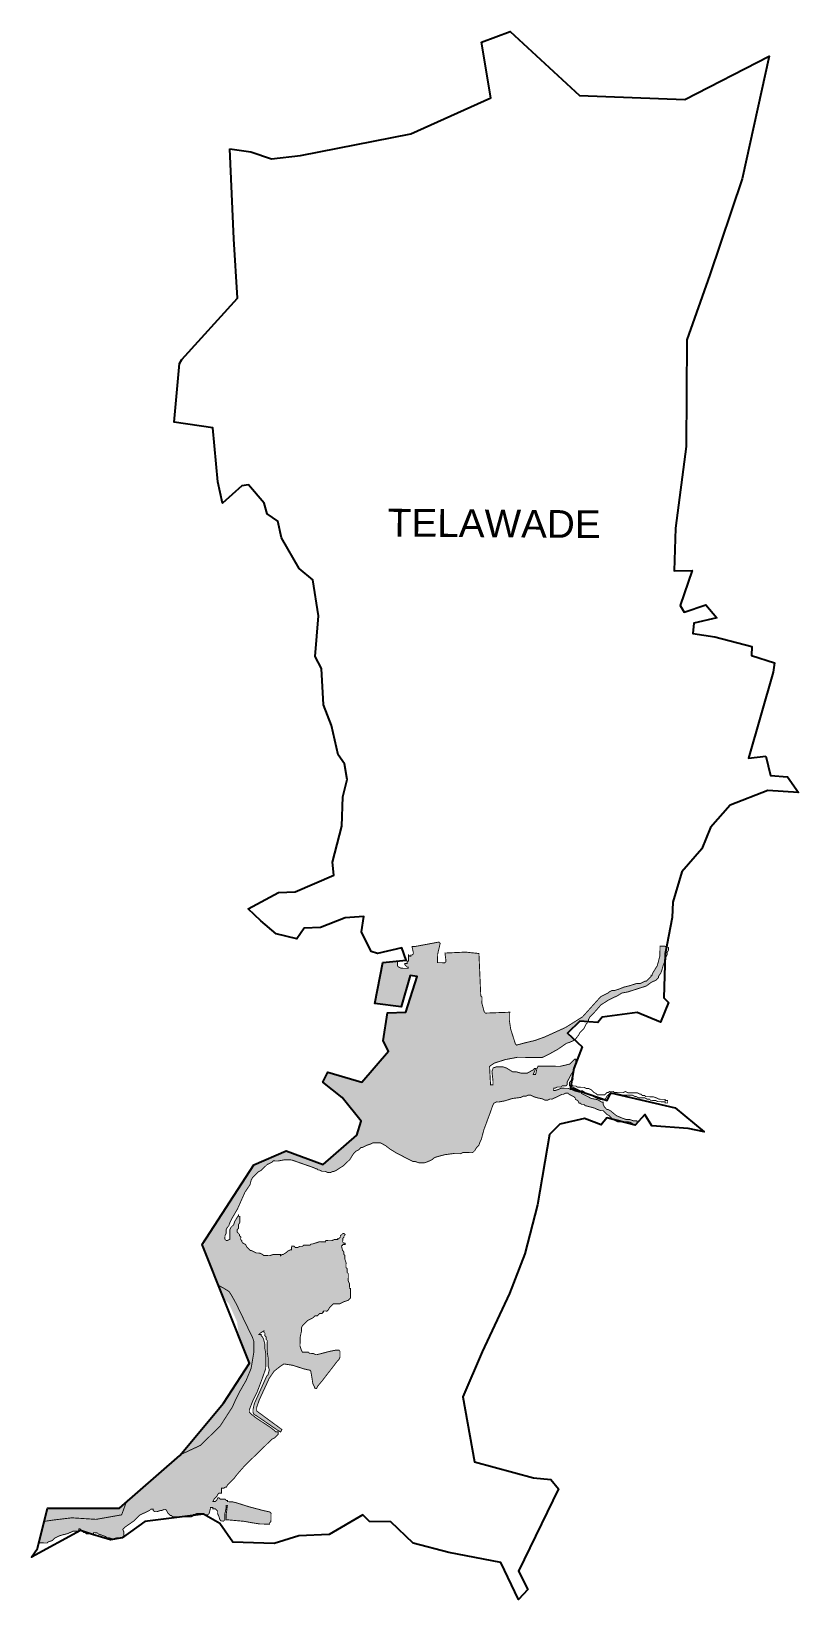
# Model space of a CAD drawing. Header units: metres. Extents: x 284839 to 287372, y 2026062 to 2031238.
import ezdxf

# ---------------------------------------------------------------- set-up
doc = ezdxf.new("R2010")
doc.units = ezdxf.units.M
for name, color, linetype in [('MANGROOVES', 112, 'Continuous'), ('village', 3, 'Continuous'), ('VILLAGE NAME', 250, 'Continuous')]:
    doc.layers.add(name, color=color, linetype=linetype)
doc.styles.get("Standard").update_dxf_attribs({"font": 'simplex.shx'})

msp = doc.modelspace()

# ---------------------------------------------------------------- hatches: boundary and pattern name
at = {"layer": 'MANGROOVES'}
h = msp.add_hatch(dxfattribs=at)
h.set_pattern_fill('GRASS', color=256)
h.paths.add_polyline_path([(286562.9, 2027750.3), (286566.9, 2027750.2), (286575, 2027754.1), (286587, 2027753.9), (286591.1, 2027757.9), (286603.1, 2027757.7), (286607.2, 2027761.7), (286607.3, 2027769.7), (286611.4, 2027777.7), (286619.6, 2027793.6), (286627.8, 2027806.8), (286629.3, 2027815.6), (286636.2, 2027833.4), (286636.4, 2027845.5), (286632.3, 2027845.6), (286616.1, 2027829.7), (286600, 2027825.9), (286583.9, 2027822.2), (286511.8, 2027823.1), (286507.7, 2027815.2), (286503.4, 2027795.2), (286495.4, 2027795.3), (286503.7, 2027815.2), (286499.6, 2027815.3), (286496.1, 2027811.1), (286475.4, 2027799.5), (286455.3, 2027799.8), (286439.4, 2027804), (286427.3, 2027804.2), (286407.5, 2027816.5), (286395.5, 2027820.7), (286375.4, 2027820.9), (286363.4, 2027817.1), (286359.2, 2027805.1), (286362.8, 2027773), (286362.6, 2027761), (286354.6, 2027761.1), (286351.4, 2027821.3), (286355.5, 2027825.2), (286367.6, 2027833.1), (286403.8, 2027844.6), (286444, 2027852.1), (286524.2, 2027851), (286548.4, 2027862.7), (286576.7, 2027878.4), (286605, 2027898.1), (286617.1, 2027901.9), (286632.6, 2027909.4), (286608.8, 2027931.4), (286648.8, 2027970.9), (286673.9, 2027969.1), (286678.2, 2027973.3), (286678.2, 2027977.3), (286682.3, 2027985.2), (286694.5, 2027997.1), (286718.9, 2028024.8), (286743.2, 2028040.6), (286775.5, 2028056.2), (286787.6, 2028064), (286807.7, 2028067.8), (286831.9, 2028075.5), (286856, 2028083.2), (286868.1, 2028087), (286884.3, 2028098.8), (286900.4, 2028106.6), (286908.6, 2028114.5), (286908.6, 2028118.5), (286916.8, 2028130.5), (286921, 2028142.4), (286925.2, 2028158.4), (286930.1, 2028167.8), (286930.8, 2028193.2), (286935.2, 2028216.7), (286930, 2028218.5), (286914, 2028218.7), (286913.5, 2028186.6), (286905.1, 2028154.7), (286892.8, 2028134.8), (286888.7, 2028126.8), (286888.6, 2028122.8), (286884.6, 2028122.9), (286884.6, 2028118.9), (286868.3, 2028103), (286864.3, 2028103.1), (286856.2, 2028099.2), (286848.2, 2028095.3), (286836.1, 2028095.4), (286812, 2028087.8), (286795.9, 2028084), (286775.8, 2028076.2), (286763.7, 2028072.4), (286755.7, 2028072.5), (286747.6, 2028068.6), (286743.5, 2028064.6), (286727.4, 2028056.8), (286719.3, 2028052.9), (286715.3, 2028048.9), (286658.3, 2027985.6), (286601.7, 2027950.2), (286533.1, 2027919.1), (286500.9, 2027907.5), (286468.7, 2027899.9), (286440.5, 2027892.2), (286436.6, 2027896.3), (286421.2, 2027944.6), (286417.5, 2027968.7), (286417.9, 2028000.8), (286337.7, 2027997.9), (286333.8, 2028001.9), (286326.1, 2028030.1), (286326.4, 2028050.1), (286322.4, 2028054.2), (286316.3, 2028194.6), (286272.3, 2028199.2), (286204.1, 2028196.1), (286207.7, 2028168), (286203.6, 2028164.1), (286179.6, 2028164.4), (286180, 2028192.4), (286188.5, 2028228.4), (286184.5, 2028232.5), (286104.1, 2028217.5), (286096.1, 2028217.6), (286096.1, 2028213.6), (286099.8, 2028197.5), (286099.8, 2028193.5), (286095.7, 2028189.6), (286091.7, 2028189.6), (286091.7, 2028185.6), (286087.7, 2028185.7), (286083.7, 2028189.7), (286083.4, 2028169.7), (286079.4, 2028169.7), (286079.3, 2028161.7), (286071.3, 2028161.8), (286071.3, 2028157.8), (286079.2, 2028149.7), (286083.2, 2028149.6), (286083.1, 2028145.6), (286059.1, 2028145.9), (286051.1, 2028150.1), (286047.2, 2028154.1), (286047.4, 2028169.8), (285999.1, 2028165.3), (285972.3, 2028030), (286059.8, 2028018.1), (286089, 2028121.5), (286112.1, 2028118.9), (286074.7, 2028001.1), (286014.1, 2027998.7), (286000.3, 2027906.3), (286017.7, 2027872.2), (285929.4, 2027770.4), (285817.3, 2027802.6), (285801.1, 2027769.8), (285865.2, 2027719.7), (285927.2, 2027640.7), (285912.8, 2027594.6), (285801.7, 2027498), (285680.4, 2027542.9), (285573, 2027497.1), (285460.9, 2027323.6), (285446.4, 2027300.1), (285440.1, 2027291.3), (285415.8, 2027253.7), (285409.4, 2027232.4), (285406.1, 2027226), (285473.8, 2027055.9), (285475.2, 2027055.1), (285491, 2027038.9), (285518.3, 2026978.3), (285518.2, 2026974.3), (285521.9, 2026950.2), (285521.7, 2026938.2), (285520.7, 2026938.2), (285559, 2026842.1), (285472.9, 2026710.8), (285329.1, 2026537.9), (285129.4, 2026363.9), (284892.3, 2026363.7), (284863.3, 2026248.1), (284867.1, 2026249.3), (284891.1, 2026249), (284895.2, 2026252.9), (284907.3, 2026256.8), (284915.4, 2026264.7), (284923.5, 2026268.6), (284931.5, 2026272.5), (284943.6, 2026276.3), (284959.7, 2026280.1), (284975.8, 2026287.9), (284995.9, 2026287.7), (284996, 2026295.7), (285000, 2026295.6), (285003.9, 2026291.6), (285003.9, 2026289.1), (285033.2, 2026279.1), (285043.9, 2026279), (285043.9, 2026283), (285055.9, 2026282.8), (285059.9, 2026278.8), (285083.8, 2026270.4), (285087.8, 2026266.4), (285095.8, 2026266.3), (285107.8, 2026262.1), (285119.9, 2026265.9), (285137.9, 2026265.7), (285139, 2026265.9), (285139.9, 2026266.5), (285140, 2026269.7), (285144, 2026269.6), (285144.2, 2026285.7), (285140.3, 2026293.7), (285144.3, 2026297.7), (285148.4, 2026301.7), (285176.7, 2026321.3), (285184.9, 2026329.2), (285188.9, 2026333.2), (285197, 2026341.1), (285229.3, 2026356.7), (285233.4, 2026360.7), (285241.4, 2026360.6), (285241.3, 2026356.5), (285245.3, 2026352.5), (285253.3, 2026352.4), (285265.4, 2026356.2), (285269.4, 2026356.2), (285277.5, 2026360.1), (285281.5, 2026360), (285285.4, 2026356), (285289.3, 2026347.9), (285297.3, 2026339.8), (285301.3, 2026339.7), (285305.2, 2026335.6), (285335.1, 2026335.2), (285373.4, 2026340.1), (285373.5, 2026342.7), (285377.5, 2026342.7), (285385.5, 2026346.6), (285405.6, 2026346.3), (285408.3, 2026343.5), (285410.6, 2026342.3), (285421.6, 2026342.1), (285425.6, 2026346.1), (285429.8, 2026362), (285429.9, 2026366.1), (285437.9, 2026365.9), (285437.9, 2026361.9), (285445.9, 2026361.8), (285449.8, 2026357.8), (285453.8, 2026353.7), (285453.7, 2026345.7), (285457.6, 2026337.6), (285461.4, 2026325.5), (285465.4, 2026321.5), (285473.4, 2026321.4), (285477.5, 2026325.3), (285477.7, 2026345.4), (285482, 2026365.4), (285482.1, 2026373.4), (285486.1, 2026373.3), (285481.7, 2026341.3), (285481.5, 2026325.3), (285489.5, 2026325.2), (285541.5, 2026320.5), (285565.5, 2026316.1), (285593.5, 2026311.7), (285625.6, 2026311.3), (285625.7, 2026315.3), (285629.7, 2026319.3), (285630.1, 2026347.3), (285626.1, 2026351.4), (285606.2, 2026355.7), (285590.2, 2026359.9), (285558.2, 2026368.3), (285518.3, 2026380.9), (285502.3, 2026385.1), (285486.3, 2026385.3), (285486.3, 2026389.4), (285482.3, 2026389.4), (285478.4, 2026393.5), (285462.3, 2026393.7), (285458.4, 2026397.7), (285454.4, 2026397.8), (285450.3, 2026389.8), (285446.2, 2026385.9), (285438.2, 2026386), (285442.3, 2026394), (285450.4, 2026401.9), (285454.5, 2026409.8), (285458.6, 2026413.8), (285466.6, 2026413.7), (285466.7, 2026417.7), (285466.8, 2026429.7), (285474.8, 2026429.6), (285478.9, 2026433.6), (285482.9, 2026433.5), (285487, 2026441.5), (285507.3, 2026461.2), (285519.6, 2026477.1), (285544, 2026504.9), (285568.4, 2026528.6), (285609, 2026568.1), (285625.2, 2026584), (285633.4, 2026591.9), (285641.4, 2026595.8), (285645.5, 2026599.7), (285653.6, 2026607.6), (285653.7, 2026615.7), (285645.7, 2026615.8), (285641.8, 2026619.8), (285625.9, 2026632.1), (285582.2, 2026660.7), (285566.3, 2026673), (285558.4, 2026681.1), (285558.5, 2026689.1), (285571, 2026721), (285583.3, 2026744.9), (285599.9, 2026788.8), (285608.3, 2026812.7), (285612.4, 2026824.7), (285613.1, 2026872.8), (285609.3, 2026892.9), (285609.5, 2026905), (285605.7, 2026921), (285601.8, 2026929.1), (285597.8, 2026933.2), (285597.9, 2026937.2), (285589.9, 2026937.3), (285593.9, 2026941.2), (285606.1, 2026949.1), (285606, 2026945.1), (285610, 2026941), (285609.9, 2026933), (285613.8, 2026929), (285613.7, 2026920.9), (285617.7, 2026916.9), (285617.2, 2026880.8), (285620.9, 2026856.7), (285620.6, 2026832.6), (285624.4, 2026820.5), (285620.2, 2026804.6), (285616.1, 2026800.6), (285574.8, 2026708.9), (285570.5, 2026689), (285570.4, 2026680.9), (285574.3, 2026672.9), (285582.3, 2026668.7), (285653.8, 2026619.7), (285661.8, 2026615.6), (285665.9, 2026623.5), (285582.5, 2026684.8), (285582.7, 2026696.8), (285591, 2026720.8), (285624, 2026792.5), (285640.4, 2026816.3), (285660.6, 2026832.1), (285672.8, 2026840), (285700.8, 2026835.6), (285740.7, 2026823), (285760.7, 2026818.7), (285764.4, 2026798.6), (285768.1, 2026774.5), (285775.9, 2026758.4), (285779.9, 2026758.3), (285784, 2026766.3), (285800.3, 2026786.1), (285849.3, 2026849.6), (285853.4, 2026853.6), (285857.5, 2026861.5), (285857.7, 2026881.6), (285853.8, 2026885.6), (285845.8, 2026885.8), (285825.7, 2026882), (285781.4, 2026870.6), (285777.4, 2026870.6), (285769.5, 2026874.7), (285757.4, 2026874.9), (285753.5, 2026879), (285733.4, 2026879.2), (285729.5, 2026887.3), (285725.7, 2026899.4), (285726.1, 2026927.4), (285730.3, 2026947.4), (285730.5, 2026959.5), (285734.6, 2026967.4), (285742.7, 2026975.3), (285750.9, 2026983.3), (285767, 2026991.1), (285771.1, 2026995), (285775.1, 2026999), (285783.1, 2026998.9), (285791.3, 2027006.8), (285799.3, 2027006.7), (285799.3, 2027010.7), (285803.3, 2027010.6), (285803.4, 2027014.6), (285815.4, 2027014.5), (285819.5, 2027018.4), (285823.6, 2027026.4), (285831.7, 2027034.3), (285835.8, 2027038.3), (285855.8, 2027038), (285872, 2027045.8), (285884, 2027049.6), (285892.2, 2027057.5), (285892.6, 2027089.6), (285888.6, 2027089.7), (285888.8, 2027105.7), (285884.9, 2027113.8), (285885.2, 2027137.8), (285881.3, 2027141.9), (285881.4, 2027153.9), (285877.5, 2027158), (285877.7, 2027174), (285873.8, 2027186.1), (285874, 2027198.1), (285870, 2027202.2), (285870.2, 2027210.2), (285866.2, 2027214.3), (285862.4, 2027230.4), (285866.4, 2027230.3), (285866.5, 2027234.3), (285874.5, 2027234.2), (285874.5, 2027238.2), (285870.5, 2027238.3), (285866.6, 2027242.3), (285866.7, 2027254.4), (285870.8, 2027258.3), (285870.9, 2027262.3), (285874.9, 2027266.3), (285871, 2027270.3), (285867, 2027270.4), (285862.9, 2027266.4), (285858.8, 2027262.5), (285858.8, 2027258.5), (285854.7, 2027254.5), (285850.7, 2027254.6), (285850.7, 2027250.6), (285838.6, 2027250.7), (285830.6, 2027246.8), (285810.5, 2027247.1), (285810.5, 2027243.1), (285790.4, 2027243.4), (285766.3, 2027235.7), (285762.3, 2027235.7), (285758.2, 2027231.8), (285738.2, 2027232), (285734.1, 2027228.1), (285726.1, 2027228.2), (285718, 2027224.3), (285710, 2027224.4), (285706, 2027228.4), (285698, 2027228.5), (285697.9, 2027216.5), (285693.8, 2027216.6), (285685.8, 2027212.7), (285681.7, 2027208.7), (285669.6, 2027200.9), (285665.6, 2027200.9), (285661.5, 2027197), (285661.6, 2027201), (285637.5, 2027201.3), (285625.4, 2027197.4), (285605.4, 2027197.7), (285601.4, 2027201.8), (285593.5, 2027205.9), (285581.5, 2027206.1), (285573.5, 2027210.2), (285565.5, 2027214.3), (285561.5, 2027214.3), (285553.6, 2027222.5), (285549.7, 2027226.5), (285545.8, 2027234.6), (285537.8, 2027238.7), (285533.8, 2027242.8), (285533.9, 2027246.8), (285529.9, 2027250.8), (285530, 2027258.9), (285526.1, 2027262.9), (285526.1, 2027266.9), (285522.2, 2027271), (285518.2, 2027275.1), (285518.3, 2027283.1), (285522.4, 2027287), (285522.6, 2027299.1), (285526.7, 2027307), (285526.9, 2027327.1), (285522.9, 2027327.1), (285523, 2027331.1), (285510.7, 2027311.2), (285506.5, 2027299.3), (285498.4, 2027291.4), (285494.3, 2027283.4), (285493.9, 2027251.3), (285485.8, 2027247.4), (285481.8, 2027247.5), (285477.8, 2027251.5), (285478, 2027263.6), (285482.1, 2027271.5), (285482.3, 2027283.6), (285486.4, 2027291.5), (285490.4, 2027295.5), (285494.6, 2027307.5), (285502.8, 2027323.4), (285519.2, 2027351.2), (285544, 2027407), (285560.4, 2027430.9), (285564.6, 2027446.9), (285568.7, 2027454.8), (285576.9, 2027462.7), (285580.9, 2027466.7), (285589.1, 2027474.6), (285597.1, 2027478.5), (285601.2, 2027482.5), (285617.4, 2027498.3), (285625.5, 2027502.2), (285633.6, 2027506.1), (285637.6, 2027510), (285653.7, 2027509.8), (285673.8, 2027513.6), (285697.8, 2027513.2), (285709.8, 2027509.1), (285757.7, 2027492.4), (285769.6, 2027488.2), (285777.6, 2027484.1), (285781.6, 2027484), (285785.6, 2027480), (285789.6, 2027479.9), (285797.5, 2027475.8), (285809.6, 2027475.7), (285817.5, 2027471.5), (285825.5, 2027471.4), (285833.6, 2027475.3), (285837.6, 2027475.3), (285845.7, 2027479.2), (285857.8, 2027487), (285870, 2027494.9), (285878.1, 2027502.8), (285882.1, 2027506.8), (285890.3, 2027514.7), (285902.6, 2027534.6), (285910.7, 2027542.5), (285918.8, 2027546.4), (285926.9, 2027554.3), (285930.9, 2027554.2), (285939, 2027558.1), (285947, 2027562), (285959.1, 2027565.9), (285967.2, 2027569.8), (285991.2, 2027569.5), (286007.1, 2027561.2), (286023, 2027549), (286042.9, 2027536.7), (286066.8, 2027524.3), (286074.8, 2027520.2), (286090.7, 2027512), (286098.6, 2027507.9), (286106.7, 2027507.8), (286118.6, 2027503.6), (286134.7, 2027503.4), (286146.7, 2027507.2), (286162.9, 2027515), (286166.9, 2027519), (286175, 2027522.9), (286203.2, 2027530.5), (286231.3, 2027534.2), (286255.3, 2027533.8), (286263.4, 2027537.7), (286295.5, 2027537.3), (286303.6, 2027545.2), (286307.7, 2027553.2), (286315.8, 2027561.1), (286320, 2027573.1), (286324.1, 2027581), (286332.6, 2027613), (286353.4, 2027668.9), (286361.7, 2027692.8), (286365.8, 2027700.8), (286373.9, 2027704.7), (286381.9, 2027704.6), (286402, 2027708.3), (286426.2, 2027716), (286454.3, 2027719.6), (286462.3, 2027723.5), (286470.4, 2027723.4), (286478.4, 2027727.3), (286486.4, 2027727.2), (286494.4, 2027723.1), (286506.4, 2027718.9), (286526.4, 2027714.7), (286534.3, 2027710.5), (286542.3, 2027710.4), (286550.4, 2027714.3), (286558.4, 2027714.2), (286566.5, 2027718.1), (286590.7, 2027729.8), (286594.7, 2027729.8), (286602.8, 2027733.7), (286610.8, 2027733.6), (286614.8, 2027729.5), (286630.7, 2027721.3), (286634.6, 2027717.2), (286634.6, 2027713.2), (286642.6, 2027709.1), (286646.5, 2027701), (286650.5, 2027701), (286654.4, 2027696.9), (286662.4, 2027696.8), (286666.4, 2027692.7), (286682.4, 2027688.5), (286698.3, 2027684.3), (286706.3, 2027680.2), (286718.3, 2027676), (286726.3, 2027675.9), (286730.3, 2027671.8), (286738.2, 2027663.7), (286746.1, 2027659.6), (286750.1, 2027655.5), (286758, 2027647.4), (286760.4, 2027646.2), (286788.3, 2027639), (286814, 2027638.6), (286822, 2027634.5), (286825.9, 2027630.5), (286825.9, 2027629.3), (286832.3, 2027627.7), (286840, 2027636.3), (286838, 2027638.3), (286838.1, 2027642.3), (286826.1, 2027642.5), (286814.1, 2027646.7), (286802.1, 2027646.8), (286790.1, 2027651), (286770.2, 2027659.3), (286750.3, 2027675.6), (286742.4, 2027679.7), (286738.4, 2027679.8), (286730.5, 2027687.9), (286726.6, 2027695.9), (286726.7, 2027704), (286722.7, 2027704), (286706.7, 2027712.3), (286686.7, 2027716.5), (286662.9, 2027728.9), (286654.9, 2027733), (286655, 2027738.4), (286651, 2027739.7), (286650.9, 2027737.1), (286646.9, 2027737.1), (286631, 2027741.3), (286623, 2027745.4), (286619, 2027745.5), (286611, 2027749.6), (286587, 2027749.9), (286578.9, 2027746), (286566.8, 2027742.2), (286562.8, 2027742.2)])

# ---------------------------------------------------------------- linework, layer by layer
at = {"color": 3, "flags": 128}
msp.add_lwpolyline([(285494.2, 2030850.1), (285563.9, 2030840.5)], dxfattribs=at)
at = {"layer": 'MANGROOVES', "const_width": 2.98}
for points in [[(286840, 2027636.3), (286838, 2027638.3), (286838.1, 2027642.3), (286826.1, 2027642.5), (286814.1, 2027646.7), (286802.1, 2027646.8), (286790.1, 2027651), (286770.2, 2027659.3), (286750.3, 2027675.6), (286742.4, 2027679.7), (286738.4, 2027679.8), (286730.5, 2027687.9), (286726.6, 2027695.9), (286726.7, 2027704), (286722.7, 2027704), (286706.7, 2027712.3), (286686.7, 2027716.5), (286662.9, 2027728.9), (286654.9, 2027733), (286655, 2027741), (286659, 2027741), (286670.9, 2027732.8), (286690.9, 2027724.5), (286706.8, 2027716.3), (286718.8, 2027712.1), (286730.8, 2027711.9), (286734.8, 2027715.9), (286739, 2027723.8), (286743, 2027727.8), (286747.1, 2027731.8), (286775.1, 2027731.4), (286791.1, 2027727.2), (286823.2, 2027726.7), (286831.2, 2027722.6), (286835.2, 2027722.6), (286843.1, 2027718.4), (286863.2, 2027718.2), (286871.1, 2027714.1), (286879.1, 2027714), (286883.1, 2027709.9), (286899.1, 2027709.7), (286907.1, 2027705.6), (286931.1, 2027705.2), (286931.1, 2027701.2), (286939.1, 2027701.1), (286939.2, 2027709.1), (286931.2, 2027709.2), (286931.3, 2027713.3), (286911.2, 2027713.5), (286903.3, 2027717.6), (286891.3, 2027721.8), (286867.2, 2027722.1), (286863.3, 2027726.2), (286855.3, 2027726.3), (286851.3, 2027730.4), (286847.3, 2027730.4), (286839.3, 2027734.5), (286807.3, 2027735), (286799.3, 2027739.1), (286791.2, 2027735.2), (286763.2, 2027735.6), (286759.2, 2027739.6), (286747.2, 2027739.8), (286743.1, 2027735.8), (286739.1, 2027735.9), (286731, 2027728), (286707, 2027728.3), (286703, 2027732.4), (286695, 2027736.5), (286691.1, 2027740.5), (286687.1, 2027744.6), (286679.2, 2027748.7), (286671.1, 2027748.8), (286663.2, 2027752.9), (286643.1, 2027753.2), (286635.2, 2027757.3), (286627.2, 2027757.4), (286623.2, 2027761.5), (286623.3, 2027769.5), (286627.5, 2027781.5), (286623.5, 2027781.5), (286619.4, 2027773.6), (286615.3, 2027769.6), (286615.1, 2027757.6), (286619.1, 2027757.5), (286651, 2027741.1), (286650.9, 2027737.1), (286646.9, 2027737.1), (286631, 2027741.3), (286623, 2027745.4), (286619, 2027745.5), (286611, 2027749.6), (286587, 2027749.9), (286578.9, 2027746), (286566.8, 2027742.2), (286562.8, 2027742.2), (286562.9, 2027750.3), (286566.9, 2027750.2), (286575, 2027754.1), (286587, 2027753.9), (286591.1, 2027757.9), (286603.1, 2027757.7), (286607.2, 2027761.7), (286607.3, 2027769.7), (286611.4, 2027777.7), (286619.6, 2027793.6), (286631.9, 2027813.5), (286636.1, 2027829.5), (286636.4, 2027845.5), (286632.3, 2027845.6), (286616.1, 2027829.7), (286600, 2027825.9), (286583.9, 2027822.2), (286511.8, 2027823.1), (286507.7, 2027815.2), (286503.4, 2027795.2), (286495.4, 2027795.3), (286503.7, 2027815.2), (286499.6, 2027815.3), (286496.1, 2027811.1), (286475.4, 2027799.5), (286455.3, 2027799.8), (286439.4, 2027804), (286427.3, 2027804.2), (286407.5, 2027816.5), (286395.5, 2027820.7), (286375.4, 2027820.9), (286363.4, 2027817.1), (286359.2, 2027805.1), (286362.8, 2027773), (286362.6, 2027761), (286354.6, 2027761.1), (286351.4, 2027821.3), (286355.5, 2027825.2), (286367.6, 2027833.1), (286403.8, 2027844.6), (286444, 2027852.1), (286524.2, 2027851), (286548.4, 2027862.7), (286576.7, 2027878.4), (286605, 2027898.1), (286617.1, 2027901.9), (286633.2, 2027909.7), (286645.4, 2027925.6), (286649.6, 2027933.5), (286657.7, 2027941.5), (286661.7, 2027945.4), (286670, 2027961.3), (286674, 2027965.3), (286674.1, 2027969.3), (286678.2, 2027973.3), (286678.2, 2027977.3), (286682.3, 2027985.2), (286694.5, 2027997.1), (286718.9, 2028024.8), (286743.2, 2028040.6), (286775.5, 2028056.2), (286787.6, 2028064), (286807.7, 2028067.8), (286831.9, 2028075.5), (286856, 2028083.2), (286868.1, 2028087), (286884.3, 2028098.8), (286900.4, 2028106.6), (286908.6, 2028114.5), (286908.6, 2028118.5), (286916.8, 2028130.5), (286921, 2028142.4), (286925.2, 2028158.4), (286933.4, 2028174.3), (286933.5, 2028182.4), (286937.6, 2028190.3), (286937.7, 2028198.3), (286941.9, 2028206.3), (286942, 2028214.3), (286930, 2028218.5), (286914, 2028218.7), (286913.5, 2028186.6), (286905.1, 2028154.7), (286892.8, 2028134.8), (286888.7, 2028126.8), (286888.6, 2028122.8), (286884.6, 2028122.9), (286884.6, 2028118.9), (286868.3, 2028103), (286864.3, 2028103.1), (286856.2, 2028099.2), (286848.2, 2028095.3), (286836.1, 2028095.4), (286812, 2028087.8), (286795.9, 2028084), (286775.8, 2028076.2), (286763.7, 2028072.4), (286755.7, 2028072.5), (286747.6, 2028068.6), (286743.5, 2028064.6), (286727.4, 2028056.8), (286719.3, 2028052.9), (286715.3, 2028048.9), (286658.3, 2027985.6), (286601.7, 2027950.2), (286533.1, 2027919.1), (286500.9, 2027907.5), (286468.7, 2027899.9), (286440.5, 2027892.2), (286436.6, 2027896.3), (286421.2, 2027944.6), (286417.5, 2027968.7), (286417.9, 2028000.8), (286337.7, 2027997.9), (286333.8, 2028001.9), (286326.1, 2028030.1), (286326.4, 2028050.1), (286322.4, 2028054.2), (286316.3, 2028194.6), (286272.3, 2028199.2), (286204.1, 2028196.1), (286207.7, 2028168), (286203.6, 2028164.1), (286179.6, 2028164.4), (286180, 2028192.4), (286188.5, 2028228.4), (286184.5, 2028232.5), (286104.1, 2028217.5), (286096.1, 2028217.6), (286096.1, 2028213.6), (286099.8, 2028197.5), (286099.8, 2028193.5), (286095.7, 2028189.6), (286091.7, 2028189.6), (286091.7, 2028185.6), (286087.7, 2028185.7), (286083.7, 2028189.7), (286083.4, 2028169.7), (286079.4, 2028169.7), (286079.3, 2028161.7), (286071.3, 2028161.8), (286071.3, 2028157.8), (286079.2, 2028149.7), (286083.2, 2028149.6), (286083.1, 2028145.6), (286059.1, 2028145.9), (286051.1, 2028150.1), (286047.2, 2028154.1), (286047.4, 2028170.2)], [(284863.3, 2026248.1), (284867.1, 2026249.3), (284891.1, 2026249), (284895.2, 2026252.9), (284907.3, 2026256.8), (284915.4, 2026264.7), (284923.5, 2026268.6), (284931.5, 2026272.5), (284943.6, 2026276.3), (284959.7, 2026280.1), (284975.8, 2026287.9), (284995.9, 2026287.7), (284996, 2026295.7), (285000, 2026295.6), (285003.9, 2026291.6), (285003.9, 2026287.5), (285007.9, 2026287.5), (285011.9, 2026283.4), (285015.9, 2026283.4), (285019.8, 2026279.3), (285043.9, 2026279), (285043.9, 2026283), (285055.9, 2026282.8), (285059.9, 2026278.8), (285083.8, 2026270.4), (285087.8, 2026266.4), (285095.8, 2026266.3), (285107.8, 2026262.1), (285119.9, 2026265.9), (285139.9, 2026265.7), (285140, 2026269.7), (285144, 2026269.6), (285144.2, 2026285.7), (285140.3, 2026293.7), (285144.3, 2026297.7), (285148.4, 2026301.7), (285176.7, 2026321.3), (285184.9, 2026329.2), (285188.9, 2026333.2), (285197, 2026341.1), (285229.3, 2026356.7), (285233.4, 2026360.7), (285241.4, 2026360.6), (285241.3, 2026356.5), (285245.3, 2026352.5), (285253.3, 2026352.4), (285265.4, 2026356.2), (285269.4, 2026356.2), (285277.5, 2026360.1), (285281.5, 2026360), (285285.4, 2026356), (285289.3, 2026347.9), (285297.3, 2026339.8), (285301.3, 2026339.7), (285305.2, 2026335.6), (285365.3, 2026334.8), (285373.4, 2026338.7), (285373.5, 2026342.7), (285377.5, 2026342.7), (285385.5, 2026346.6), (285405.6, 2026346.3), (285409.5, 2026342.3), (285421.6, 2026342.1), (285425.6, 2026346.1), (285429.8, 2026362), (285429.9, 2026366.1), (285437.9, 2026365.9), (285437.9, 2026361.9), (285445.9, 2026361.8), (285449.8, 2026357.8), (285453.8, 2026353.7), (285453.7, 2026345.7), (285457.6, 2026337.6), (285461.4, 2026325.5), (285465.4, 2026321.5), (285473.4, 2026321.4), (285477.5, 2026325.3), (285477.7, 2026345.4), (285482, 2026365.4), (285482.1, 2026373.4), (285486.1, 2026373.3), (285481.7, 2026341.3), (285481.5, 2026325.3), (285489.5, 2026325.2), (285541.5, 2026320.5), (285565.5, 2026316.1), (285593.5, 2026311.7), (285625.6, 2026311.3), (285625.7, 2026315.3), (285629.7, 2026319.3), (285630.1, 2026347.3), (285626.1, 2026351.4), (285606.2, 2026355.7), (285590.2, 2026359.9), (285558.2, 2026368.3), (285518.3, 2026380.9), (285502.3, 2026385.1), (285486.3, 2026385.3), (285486.3, 2026389.4), (285482.3, 2026389.4), (285478.4, 2026393.5), (285462.3, 2026393.7), (285458.4, 2026397.7), (285454.4, 2026397.8), (285450.3, 2026389.8), (285446.2, 2026385.9), (285438.2, 2026386), (285442.3, 2026394), (285450.4, 2026401.9), (285454.5, 2026409.8), (285458.6, 2026413.8), (285466.6, 2026413.7), (285466.7, 2026417.7), (285466.8, 2026429.7), (285474.8, 2026429.6), (285478.9, 2026433.6), (285482.9, 2026433.5), (285487, 2026441.5), (285507.3, 2026461.2), (285519.6, 2026477.1), (285544, 2026504.9), (285568.4, 2026528.6), (285609, 2026568.1), (285625.2, 2026584), (285633.4, 2026591.9), (285641.4, 2026595.8), (285645.5, 2026599.7), (285653.6, 2026607.6), (285653.7, 2026615.7), (285645.7, 2026615.8), (285641.8, 2026619.8), (285625.9, 2026632.1), (285582.2, 2026660.7), (285566.3, 2026673), (285558.4, 2026681.1), (285558.5, 2026689.1), (285571, 2026721), (285583.3, 2026744.9), (285599.9, 2026788.8), (285608.3, 2026812.7), (285612.4, 2026824.7), (285613.1, 2026872.8), (285609.3, 2026892.9), (285609.5, 2026905), (285605.7, 2026921), (285601.8, 2026929.1), (285597.8, 2026933.2), (285597.9, 2026937.2), (285589.9, 2026937.3), (285593.9, 2026941.2), (285606.1, 2026949.1), (285606, 2026945.1), (285610, 2026941), (285609.9, 2026933), (285613.8, 2026929), (285613.7, 2026920.9), (285617.7, 2026916.9), (285617.2, 2026880.8), (285620.9, 2026856.7), (285620.6, 2026832.6), (285624.4, 2026820.5), (285620.2, 2026804.6), (285616.1, 2026800.6), (285574.8, 2026708.9), (285570.5, 2026689), (285570.4, 2026680.9), (285574.3, 2026672.9), (285582.3, 2026668.7), (285653.8, 2026619.7), (285661.8, 2026615.6), (285665.9, 2026623.5), (285582.5, 2026684.8), (285582.7, 2026696.8), (285591, 2026720.8), (285624, 2026792.5), (285640.4, 2026816.3), (285660.6, 2026832.1), (285672.8, 2026840), (285700.8, 2026835.6), (285740.7, 2026823), (285760.7, 2026818.7), (285764.4, 2026798.6), (285768.1, 2026774.5), (285775.9, 2026758.4), (285779.9, 2026758.3), (285784, 2026766.3), (285800.3, 2026786.1), (285849.3, 2026849.6), (285853.4, 2026853.6), (285857.5, 2026861.5), (285857.7, 2026881.6), (285853.8, 2026885.6), (285845.8, 2026885.8), (285825.7, 2026882), (285781.4, 2026870.6), (285777.4, 2026870.6), (285769.5, 2026874.7), (285757.4, 2026874.9), (285753.5, 2026879), (285733.4, 2026879.2), (285729.5, 2026887.3), (285725.7, 2026899.4), (285726.1, 2026927.4), (285730.3, 2026947.4), (285730.5, 2026959.5), (285734.6, 2026967.4), (285742.7, 2026975.3), (285750.9, 2026983.3), (285767, 2026991.1), (285771.1, 2026995), (285775.1, 2026999), (285783.1, 2026998.9), (285791.3, 2027006.8), (285799.3, 2027006.7), (285799.3, 2027010.7), (285803.3, 2027010.6), (285803.4, 2027014.6), (285815.4, 2027014.5), (285819.5, 2027018.4), (285823.6, 2027026.4), (285831.7, 2027034.3), (285835.8, 2027038.3), (285855.8, 2027038), (285872, 2027045.8), (285884, 2027049.6), (285892.2, 2027057.5), (285892.6, 2027089.6), (285888.6, 2027089.7), (285888.8, 2027105.7), (285884.9, 2027113.8), (285885.2, 2027137.8), (285881.3, 2027141.9), (285881.4, 2027153.9), (285877.5, 2027158), (285877.7, 2027174), (285873.8, 2027186.1), (285874, 2027198.1), (285870, 2027202.2), (285870.2, 2027210.2), (285866.2, 2027214.3), (285862.4, 2027230.4), (285866.4, 2027230.3), (285866.5, 2027234.3), (285874.5, 2027234.2), (285874.5, 2027238.2), (285870.5, 2027238.3), (285866.6, 2027242.3), (285866.7, 2027254.4), (285870.8, 2027258.3), (285870.9, 2027262.3), (285874.9, 2027266.3), (285871, 2027270.3), (285867, 2027270.4), (285862.9, 2027266.4), (285858.8, 2027262.5), (285858.8, 2027258.5), (285854.7, 2027254.5), (285850.7, 2027254.6), (285850.7, 2027250.6), (285838.6, 2027250.7), (285830.6, 2027246.8), (285810.5, 2027247.1), (285810.5, 2027243.1), (285790.4, 2027243.4), (285766.3, 2027235.7), (285762.3, 2027235.7), (285758.2, 2027231.8), (285738.2, 2027232), (285734.1, 2027228.1), (285726.1, 2027228.2), (285718, 2027224.3), (285710, 2027224.4), (285706, 2027228.4), (285698, 2027228.5), (285697.9, 2027216.5), (285693.8, 2027216.6), (285685.8, 2027212.7), (285681.7, 2027208.7), (285669.6, 2027200.9), (285665.6, 2027200.9), (285661.5, 2027197), (285661.6, 2027201), (285637.5, 2027201.3), (285625.4, 2027197.4), (285605.4, 2027197.7), (285601.4, 2027201.8), (285593.5, 2027205.9), (285581.5, 2027206.1), (285573.5, 2027210.2), (285565.5, 2027214.3), (285561.5, 2027214.3), (285553.6, 2027222.5), (285549.7, 2027226.5), (285545.8, 2027234.6), (285537.8, 2027238.7), (285533.8, 2027242.8), (285533.9, 2027246.8), (285529.9, 2027250.8), (285530, 2027258.9), (285526.1, 2027262.9), (285526.1, 2027266.9), (285522.2, 2027271), (285518.2, 2027275.1), (285518.3, 2027283.1), (285522.4, 2027287), (285522.6, 2027299.1), (285526.7, 2027307), (285526.9, 2027327.1), (285522.9, 2027327.1), (285523, 2027331.1), (285510.7, 2027311.2), (285506.5, 2027299.3), (285498.4, 2027291.4), (285494.3, 2027283.4), (285493.9, 2027251.3), (285485.8, 2027247.4), (285481.8, 2027247.5), (285477.8, 2027251.5), (285478, 2027263.6), (285482.1, 2027271.5), (285482.3, 2027283.6), (285486.4, 2027291.5), (285490.4, 2027295.5), (285494.6, 2027307.5), (285502.8, 2027323.4), (285519.2, 2027351.2), (285544, 2027407), (285560.4, 2027430.9), (285564.6, 2027446.9), (285568.7, 2027454.8), (285576.9, 2027462.7), (285580.9, 2027466.7), (285589.1, 2027474.6), (285597.1, 2027478.5), (285601.2, 2027482.5), (285617.4, 2027498.3), (285625.5, 2027502.2), (285633.6, 2027506.1), (285637.6, 2027510), (285653.7, 2027509.8), (285673.8, 2027513.6), (285697.8, 2027513.2), (285709.8, 2027509.1), (285757.7, 2027492.4), (285769.6, 2027488.2), (285777.6, 2027484.1), (285781.6, 2027484), (285785.6, 2027480), (285789.6, 2027479.9), (285797.5, 2027475.8), (285809.6, 2027475.7), (285817.5, 2027471.5), (285825.5, 2027471.4), (285833.6, 2027475.3), (285837.6, 2027475.3), (285845.7, 2027479.2), (285857.8, 2027487), (285870, 2027494.9), (285878.1, 2027502.8), (285882.1, 2027506.8), (285890.3, 2027514.7), (285902.6, 2027534.6), (285910.7, 2027542.5), (285918.8, 2027546.4), (285926.9, 2027554.3), (285930.9, 2027554.2), (285939, 2027558.1), (285947, 2027562), (285959.1, 2027565.9), (285967.2, 2027569.8), (285991.2, 2027569.5), (286007.1, 2027561.2), (286023, 2027549), (286042.9, 2027536.7), (286066.8, 2027524.3), (286074.8, 2027520.2), (286090.7, 2027512), (286098.6, 2027507.9), (286106.7, 2027507.8), (286118.6, 2027503.6), (286134.7, 2027503.4), (286146.7, 2027507.2), (286162.9, 2027515), (286166.9, 2027519), (286175, 2027522.9), (286203.2, 2027530.5), (286231.3, 2027534.2), (286255.3, 2027533.8), (286263.4, 2027537.7), (286295.5, 2027537.3), (286303.6, 2027545.2), (286307.7, 2027553.2), (286315.8, 2027561.1), (286320, 2027573.1), (286324.1, 2027581), (286332.6, 2027613), (286353.4, 2027668.9), (286361.7, 2027692.8), (286365.8, 2027700.8), (286373.9, 2027704.7), (286381.9, 2027704.6), (286402, 2027708.3), (286426.2, 2027716), (286454.3, 2027719.6), (286462.3, 2027723.5), (286470.4, 2027723.4), (286478.4, 2027727.3), (286486.4, 2027727.2), (286494.4, 2027723.1), (286506.4, 2027718.9), (286526.4, 2027714.7), (286534.3, 2027710.5), (286542.3, 2027710.4), (286550.4, 2027714.3), (286558.4, 2027714.2), (286566.5, 2027718.1), (286590.7, 2027729.8), (286594.7, 2027729.8), (286602.8, 2027733.7), (286610.8, 2027733.6), (286614.8, 2027729.5), (286630.7, 2027721.3), (286634.6, 2027717.2), (286634.6, 2027713.2), (286642.6, 2027709.1), (286646.5, 2027701), (286650.5, 2027701), (286654.4, 2027696.9), (286662.4, 2027696.8), (286666.4, 2027692.7), (286682.4, 2027688.5), (286698.3, 2027684.3), (286706.3, 2027680.2), (286718.3, 2027676), (286726.3, 2027675.9), (286730.3, 2027671.8), (286738.2, 2027663.7), (286746.1, 2027659.6), (286750.1, 2027655.5), (286758, 2027647.4), (286773.9, 2027639.2), (286814, 2027638.6), (286822, 2027634.5), (286825.9, 2027630.5), (286825.9, 2027629.1)], [(285456.1, 2027099.3), (285471.7, 2027091.2), (285491.6, 2027078.9), (285499.4, 2027066.8), (285515.1, 2027038.5), (285569.7, 2026925.5), (285573.5, 2026913.5), (285573, 2026877.4), (285564.3, 2026825.4), (285547.8, 2026785.5), (285527.2, 2026749.7), (285514.9, 2026725.8), (285502.5, 2026697.9), (285461.6, 2026634.3), (285396.6, 2026571), (285332.9, 2026541.4)], [(285152.4, 2026383.9), (285136.9, 2026341.9), (285052.5, 2026327), (284972.4, 2026332.1), (284912.2, 2026324.9), (284881.2, 2026320.4)]]:
    msp.add_lwpolyline(points, dxfattribs=at)
at = {"layer": 'village', "color": 3}
for points in [[(285563.9, 2030840.5, 0), (285631.4, 2030817.4, 0), (285727.3, 2030828.7, 0), (286092, 2030899.8, 0), (286355.8, 2031018.2, 0), (286324.7, 2031202, 0), (286419.5, 2031238.1, 0), (286648.1, 2031026.2, 0), (286996.1, 2031012.7, 0), (287274.6, 2031156.8, 0), (287185.4, 2030751.5, 0), (287078.5, 2030434.4, 0), (287003, 2030219.5, 0), (286999.9, 2029867.5, 0), (286965.2, 2029598, 0), (286961, 2029457.2, 0), (287019.7, 2029459.1, 0), (286980.5, 2029343.7, 0), (286994.1, 2029321, 0), (287064.9, 2029345, 0), (287101, 2029302.1, 0), (287026, 2029284.5, 0), (287022.7, 2029250.6, 0), (287095.4, 2029239.7, 0), (287217.5, 2029208.2, 0), (287216.1, 2029177.9, 0), (287291.6, 2029153.7, 0), (287287.7, 2029123, 0), (287206.3, 2028839, 0), (287263.1, 2028846.1, 0)], [(287263.1, 2028846.1, 0), (287279, 2028781.9, 0), (287334.6, 2028777.3, 0), (287371.6, 2028726.5, 0), (287270.4, 2028733, 0), (287145.4, 2028684.2, 0), (287080.4, 2028610.2, 0), (287052.2, 2028539.7, 0), (286986.4, 2028464.7, 0), (286955.8, 2028363.9, 0), (286953.6, 2028313.6, 0), (286930.8, 2028193.2, 0), (286926.5, 2028047.9, 0), (286942.2, 2028032.9, 0), (286915.7, 2027968.4, 0), (286838.4, 2028000.4, 0), (286722.9, 2027984.6, 0), (286709.1, 2027966.6, 0), (286648.8, 2027970.9, 0), (286608.8, 2027931.4, 0), (286656.9, 2027886.8, 0), (286629.3, 2027815.6, 0), (286618.4, 2027750.8, 0), (286739.5, 2027709.7, 0), (286752, 2027734.8, 0), (286963.6, 2027685.4, 0), (287060.2, 2027605.5, 0), (287006.5, 2027617, 0), (286886.8, 2027625.4, 0), (286863.7, 2027662.9, 0), (286832.3, 2027627.7, 0), (286738.7, 2027651.8, 0), (286720.2, 2027629.1, 0), (286665, 2027650.3, 0), (286583.3, 2027631.1, 0), (286549, 2027596.9, 0), (286509.7, 2027365.4, 0), (286467.9, 2027203.9, 0), (286417, 2027072.6, 0), (286327.2, 2026879.9, 0), (286263.4, 2026731.4, 0), (286301.7, 2026516.4, 0), (286496.2, 2026464.2, 0), (286553.1, 2026458.7, 0), (286578.8, 2026427.5, 0), (286446.4, 2026156, 0), (286477.7, 2026095, 0), (286447.4, 2026062.1, 0), (286388.2, 2026184.1, 0), (286216.4, 2026217.2, 0), (286098.7, 2026248.2, 0), (286025.8, 2026319.2, 0), (285955.6, 2026319.8, 0), (285933.5, 2026342.2, 0), (285821.8, 2026277, 0), (285722.2, 2026272.1, 0), (285640.1, 2026246.9, 0), (285503.5, 2026251.6, 0), (285461.4, 2026313.7, 0), (285406.8, 2026344.3, 0), (285213, 2026319.8, 0), (285139, 2026265.9, 0), (285100.6, 2026259.9, 0), (285040.3, 2026276.7, 0), (285001.4, 2026290, 0), (284838.9, 2026202.4, 0), (284859.1, 2026231.3, 0), (284892.3, 2026363.7, 0), (285129.4, 2026363.9, 0), (285329.1, 2026537.9, 0), (285472.9, 2026710.8, 0), (285559, 2026842.1, 0), (285403, 2027233.8, 0), (285573, 2027497.1, 0), (285680.4, 2027542.9, 0), (285801.7, 2027498, 0), (285912.8, 2027594.6, 0), (285927.2, 2027640.7, 0), (285865.2, 2027719.7, 0), (285801.1, 2027769.8, 0), (285817.3, 2027802.6, 0), (285929.4, 2027770.4, 0), (286017.7, 2027872.2, 0), (286000.3, 2027906.3, 0), (286014.1, 2027998.7, 0), (286074.7, 2028001.1, 0), (286112.1, 2028118.9, 0), (286089, 2028121.5, 0), (286059.8, 2028018.1, 0), (285972.3, 2028030, 0), (285999.1, 2028165.3, 0), (286075.6, 2028172.4, 0), (286062.3, 2028213.4, 0), (285981.1, 2028194.6, 0), (285961, 2028201.2, 0), (285928.4, 2028266.3, 0), (285936.7, 2028316.8, 0), (285874.7, 2028312.2, 0), (285793, 2028280.6, 0), (285739, 2028277.7, 0), (285715, 2028242.8, 0), (285646.5, 2028259.6, 0), (285596, 2028302, 0), (285554.5, 2028341.5, 0), (285655.2, 2028395.4, 0), (285709.4, 2028398.2, 0), (285836.9, 2028453.7, 0), (285832.5, 2028496.5, 0), (285864.2, 2028614.6, 0), (285866.6, 2028711.3, 0), (285881.1, 2028769.2, 0), (285872.9, 2028820.4, 0), (285851.2, 2028850.4, 0), (285829.1, 2028947.2, 0), (285803.1, 2029014.8, 0), (285796.8, 2029135.1, 0), (285775.8, 2029174.8, 0), (285786.2, 2029309.1, 0), (285767.7, 2029427.4, 0), (285723.3, 2029465.3, 0), (285664.5, 2029566.1, 0), (285652.9, 2029622, 0), (285617.1, 2029645.3, 0), (285607.1, 2029680.9, 0), (285556.2, 2029741.3, 0), (285533.1, 2029737.7, 0), (285470, 2029681.4, 0), (285454.2, 2029750.8, 0), (285438.3, 2029929.9, 0), (285310.4, 2029948.2, 0), (285327.4, 2030142.4, 0), (285335.2, 2030155.6, 0), (285519.6, 2030358, 0), (285506.7, 2030553.6, 0), (285494.2, 2030850.1, 0)]]:
    msp.add_polyline3d(points, dxfattribs=at)

# ---------------------------------------------------------------- texts
at = {"layer": 'VILLAGE NAME', "insert": (286015.9, 2029662.6), "char_height": 91.425, "attachment_point": 1, "rotation": 359.5442}
msp.add_mtext_dynamic_manual_height_columns('{\\fArial|b0|i0|c0|p34;TELAWADE}', width=782.682, gutter_width=457.1, heights=[0], dxfattribs=at)

doc.saveas('drawing.dxf')
